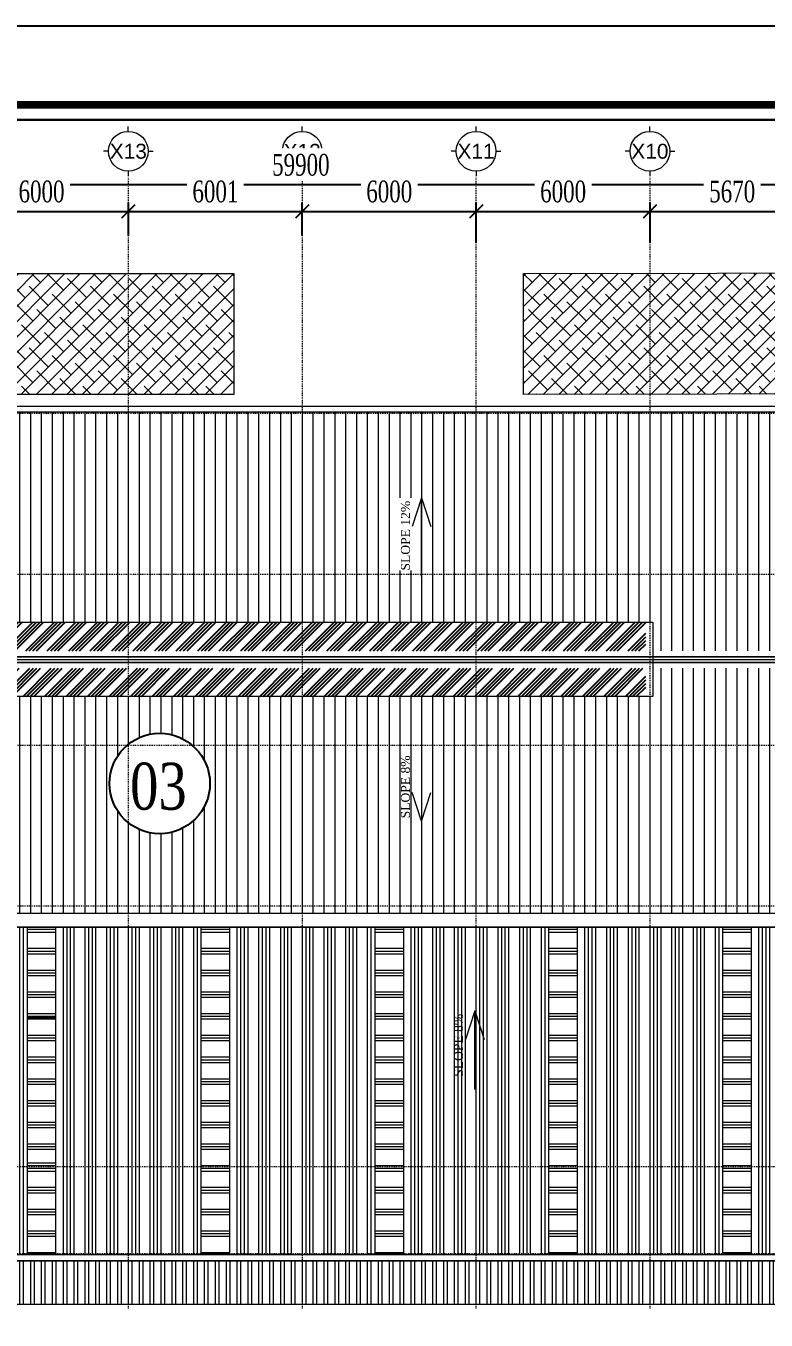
# Model space of a CAD drawing. Header units: inches. Extents: x 315041 to 662841, y -45540 to -35018.
# Drawn here: x 330947 to 331032.1, y -35781.1 to -35632.2 of the extents above; entities that cross this region are included whole.
import ezdxf
from ezdxf.enums import TextEntityAlignment as Align

# ---------------------------------------------------------------- set-up
doc = ezdxf.new("R2010")
doc.units = ezdxf.units.IN
doc.header["$MEASUREMENT"] = 0
for name, pattern in [('XRF-A-GRID LINE$0$CENTER', [50.8, 31.75, -6.35, 6.35, -6.35]), ('XRF-A-RF PLAN$0$ACAD_ISO02W100', [15, 12, -3]), ('XRF-A-RF PLAN$0$HIDDEN2', [0.1875, 0.125, -0.0625])]:
    doc.linetypes.add(name, pattern=pattern)
for name, color, linetype in [('2', 2, 'Continuous'), ('7', 7, 'Continuous'), ('BAO KHUNG', 31, 'Continuous'), ('CAUTAO', 7, 'Continuous'), ('XRF-A-RF PLAN$0$hidden', 2, 'XRF-A-RF PLAN$0$HIDDEN2'), ('XRF-A-RF PLAN$0$TL-Roof', 60, 'Continuous'), ('XRF-A-RF PLAN$0$TUONG', 2, 'Continuous')]:
    doc.layers.add(name, color=color, linetype=linetype)
for name, color, linetype, lineweight in [('XRF-A-GRID LINE$0$text', 2, 'Continuous', 20), ('XRF-A-GRID LINE$0$TL-AXIS', 252, 'Continuous', 15), ('XRF-A-GRID LINE$0$ZONES', 7, 'Continuous', 9), ('XRF-A-RF PLAN$0$TL- Brick wall', 132, 'Continuous', 15), ('XRF-A-RF PLAN$0$TL-layout', 140, 'Continuous', 15), ('XRF-A-RF PLAN$0$TL-Platform', 5, 'Continuous', 15), ('XRF-A-RF PLAN$0$TL-WWT', 142, 'Continuous', 15)]:
    doc.layers.add(name, color=color, linetype=linetype, lineweight=lineweight)
doc.layers.add('XRF-A-RF PLAN$0$00 - BORDER', color=7, linetype='Continuous', plot=False)
doc.styles.add('ST1', font='times.ttf', dxfattribs={"width": 0.7})
doc.styles.add('vntimeh.shx', font='vntimeh.shx', dxfattribs={"width": 0.8, "bigfont": 'bigfont.shx'})
doc.styles.add('XRF-A-GRID LINE$0$ARIALH', font='VHARIAL.TTF')
doc.styles.add('XRF-A-RF PLAN$0$VNH', font='VHAVAN.TTF', dxfattribs={"height": 150})
doc.dimstyles.new('300', dxfattribs={"dimtxt": 2.5, "dimasz": 1.5, "dimexe": 1, "dimexo": 0, "dimgap": 1, "dimtad": 1, "dimtoh": 1, "dimdec": 0, "dimlfac": 300, "dimzin": 0, "dimdsep": 46, "dimtxsty": 'ST1', "dimblk": 'OBLIQUE', "dimcen": 1, "dimdle": 1, "dimclrd": 8, "dimclre": 8, "dimclrt": 3, "dimadec": 0, "dimazin": 0, "dimtfac": 1, "dimtdec": 0, "dimtix": 1, "dimtofl": 0, "dimtmove": 1, "dimatfit": 3, "dimfxl": 0, "dimtfill": 1, "dimtolj": 1, "dimtzin": 0, "dimlwd": -1, "dimlwe": -1, "dimarcsym": 1})
pattern_1 = [(90, (340786.3139, -31431.4911), (-1.25, 2e-16), [])]
pattern_2 = [(0, (340786.3139, -31431.491), (0, 2.5), []), (0, (340786.3139, -31431.1786), (0, 2.5), []), (0, (340786.3139, -31430.866), (0, 2.5), [])]
pattern_3 = [(45, (340786.3139, -31431.4911), (-0.88388348, 0.88388348), []), (135, (340786.3139, -31431.4911), (-2.65165043, 0.88388348), [3.125, -1.875])]

# ---------------------------------------------------------------- blocks, each defined once
blk = doc.blocks.new('A$C75D82031')
at = {"layer": '2', "color": 157, "linetype": 'Continuous'}
blk.add_lwpolyline([(0, 420), (594, 420), (594, 0), (0, 0)], close=True, dxfattribs=at)
at = {"layer": '7', "color": 147, "linetype": 'Continuous'}
blk.add_lwpolyline([(12.33, 57.61), (581.67, 57.61), (581.67, 409.19), (12.33, 409.19)], close=True, dxfattribs=at)
at = {"layer": 'BAO KHUNG', "color": 167, "linetype": 'Continuous', "const_width": 0.871}
blk.add_lwpolyline([(10.59, 9.07), (583.41, 9.07), (583.41, 410.93), (10.59, 410.93)], close=True, dxfattribs=at)
blk = doc.blocks.new('XRF-A-GRID LINE$0$truc')
at = {"layer": 'XRF-A-GRID LINE$0$text', "color": 8}
for p, q in [((0, 4), (0, 5)), ((-4, 0), (-5, 0)), ((4, 0), (5, 0)), ((0, -4), (0, -5))]:
    blk.add_line(p, q, dxfattribs=at)
blk.add_circle((0, 0), 4, dxfattribs=at)
at = {"layer": 'XRF-A-GRID LINE$0$text', "color": 8, "style": 'XRF-A-GRID LINE$0$ARIALH'}
blk.add_attdef('TENTRUCDINHVI', text='', height=3, dxfattribs=at).set_placement((0, 0), align=Align.MIDDLE)
blk = doc.blocks.new('XRF-A-GRID LINE')
at = {"layer": 'XRF-A-GRID LINE$0$TL-AXIS', "linetype": 'XRF-A-GRID LINE$0$CENTER', "lineweight": 0, "ltscale": 0.01}
for p, q in [((-2948254, -1304492), (-2948254, -1265461)), ((-2942254, -1304492), (-2942254, -1265461)), ((-2936254, -1304492), (-2936254, -1265461)), ((-2930254, -1304492), (-2930254, -1265461)), ((-2983971, -1273596), (-2908067, -1273596)), ((-2983971, -1279146), (-2907862, -1279146)), ((-2983971, -1285046), (-2907862, -1285046)), ((-2983971, -1290596), (-2907862, -1290596)), ((-2984252, -1291336), (-2907851, -1291336)), ((-2984143, -1299596), (-2907802, -1299596)), ((-2984143, -1302596), (-2907848, -1302596))]:
    blk.add_line(p, q, dxfattribs=at)
ref = blk.add_blockref('XRF-A-GRID LINE$0$truc', (-2948259, -1264549), dxfattribs=dict(at, xscale=171.4285714291036, yscale=171.4285714291036, zscale=171.4285714291036, rotation=179.9999999999961))
ref.add_attrib('TENTRUCDINHVI', 'X13', dxfattribs={"layer": 'XRF-A-GRID LINE$0$ZONES', "height": 514.3, "style": 'XRF-A-GRID LINE$0$ARIALH'}).set_placement((-2948259, -1264549), align=Align.MIDDLE)
ref = blk.add_blockref('XRF-A-GRID LINE$0$truc', (-2942259, -1264549), dxfattribs=dict(at, xscale=171.4285714291036, yscale=171.4285714291036, zscale=171.4285714291036, rotation=179.9999999999961))
ref.add_attrib('TENTRUCDINHVI', 'X12', dxfattribs={"layer": 'XRF-A-GRID LINE$0$ZONES', "height": 514.3, "style": 'XRF-A-GRID LINE$0$ARIALH'}).set_placement((-2942259, -1264549), align=Align.MIDDLE)
ref = blk.add_blockref('XRF-A-GRID LINE$0$truc', (-2936259, -1264549), dxfattribs=dict(at, xscale=171.4285714291036, yscale=171.4285714291036, zscale=171.4285714291036, rotation=179.9999999999961))
ref.add_attrib('TENTRUCDINHVI', 'X11', dxfattribs={"layer": 'XRF-A-GRID LINE$0$ZONES', "height": 514.3, "style": 'XRF-A-GRID LINE$0$ARIALH'}).set_placement((-2936259, -1264549), align=Align.MIDDLE)
ref = blk.add_blockref('XRF-A-GRID LINE$0$truc', (-2930259, -1264549), dxfattribs=dict(at, xscale=171.4285714291036, yscale=171.4285714291036, zscale=171.4285714291036, rotation=179.9999999999961))
ref.add_attrib('TENTRUCDINHVI', 'X10', dxfattribs={"layer": 'XRF-A-GRID LINE$0$ZONES', "height": 514.3, "style": 'XRF-A-GRID LINE$0$ARIALH'}).set_placement((-2930259, -1264549), align=Align.MIDDLE)
blk = doc.blocks.new('_Oblique')
at = {"color": 0, "linetype": 'ByBlock', "lineweight": -2}
blk.add_line((-0.5, -0.5), (0.5, 0.5), dxfattribs=at)
blk = doc.blocks.new('*D94')
at = {"color": 8, "linetype": 'Continuous', "transparency": 16777216}
for p, q in [((330877.8, -35650.5), (331079.46, -35650.5)), ((330878.8, -35656.8), (330878.8, -35649.5)), ((331078.46, -35656.8), (331078.46, -35649.5))]:
    blk.add_line(p, q, dxfattribs=at)
at = {"layer": 'Defpoints', "color": 0, "transparency": 16777216}
for p in [(331078.46, -35650.5), (330878.8, -35656.8), (331078.46, -35656.8)]:
    blk.add_point(p, dxfattribs=at)
at = {"color": 8, "transparency": 16777216, "xscale": 1.5, "yscale": 1.5, "zscale": 1.5, "rotation": 180}
blk.add_blockref('_Oblique', (330878.8, -35650.5), dxfattribs=at)
at = {"color": 8, "transparency": 16777216, "xscale": 1.5, "yscale": 1.5, "zscale": 1.5}
blk.add_blockref('_Oblique', (331078.46, -35650.5), dxfattribs=at)
at = {"color": 3, "transparency": 16777216, "insert": (330978.63, -35648.23), "char_height": 2.5, "attachment_point": 5, "style": 'ST1', "bg_fill": 3, "box_fill_scale": 1.25, "bg_fill_color": 256, "bg_fill_true_color": 13158600, "bg_fill_transparency": 13972724}
blk.add_mtext('\\A1;59900', dxfattribs=at)
blk = doc.blocks.new('*D99')
at = {"color": 8, "linetype": 'Continuous', "transparency": 16777216}
for p, q in [((330938.8, -35656.94), (330938.8, -35652.57)), ((330958.8, -35656.35), (330958.8, -35652.57)), ((330937.8, -35653.57), (330959.8, -35653.57))]:
    blk.add_line(p, q, dxfattribs=at)
at = {"layer": 'Defpoints', "color": 0, "transparency": 16777216}
for p in [(330958.8, -35653.57), (330958.8, -35656.35), (330938.8, -35656.94)]:
    blk.add_point(p, dxfattribs=at)
at = {"color": 8, "transparency": 16777216, "xscale": 1.5, "yscale": 1.5, "zscale": 1.5, "rotation": 180}
blk.add_blockref('_Oblique', (330938.8, -35653.57), dxfattribs=at)
at = {"color": 8, "transparency": 16777216, "xscale": 1.5, "yscale": 1.5, "zscale": 1.5}
blk.add_blockref('_Oblique', (330958.8, -35653.57), dxfattribs=at)
at = {"color": 3, "transparency": 16777216, "insert": (330948.8, -35651.3), "char_height": 2.5, "attachment_point": 5, "style": 'ST1', "bg_fill": 3, "box_fill_scale": 1.25, "bg_fill_color": 256, "bg_fill_true_color": 13158600, "bg_fill_transparency": 1019152}
blk.add_mtext('\\A1;6000', dxfattribs=at)
blk = doc.blocks.new('*D100')
at = {"color": 8, "linetype": 'Continuous', "transparency": 16777216}
for p, q in [((330958.8, -35656.35), (330958.8, -35652.57)), ((330978.8, -35656.35), (330978.8, -35652.57)), ((330957.8, -35653.57), (330979.8, -35653.57))]:
    blk.add_line(p, q, dxfattribs=at)
at = {"layer": 'Defpoints', "color": 0, "transparency": 16777216}
for p in [(330978.8, -35653.57), (330958.8, -35656.35), (330978.8, -35656.35)]:
    blk.add_point(p, dxfattribs=at)
at = {"color": 8, "transparency": 16777216, "xscale": 1.5, "yscale": 1.5, "zscale": 1.5, "rotation": 180}
blk.add_blockref('_Oblique', (330958.8, -35653.57), dxfattribs=at)
at = {"color": 8, "transparency": 16777216, "xscale": 1.5, "yscale": 1.5, "zscale": 1.5}
blk.add_blockref('_Oblique', (330978.8, -35653.57), dxfattribs=at)
at = {"color": 3, "transparency": 16777216, "insert": (330968.8, -35651.3), "char_height": 2.5, "attachment_point": 5, "style": 'ST1', "bg_fill": 3, "box_fill_scale": 1.25, "bg_fill_color": 256, "bg_fill_true_color": 13158600, "bg_fill_transparency": 1019152}
blk.add_mtext('\\A1;6001', dxfattribs=at)
blk = doc.blocks.new('*D101')
at = {"color": 8, "linetype": 'Continuous', "transparency": 16777216}
for p, q in [((330978.8, -35656.35), (330978.8, -35652.57)), ((330998.8, -35657.14), (330998.8, -35652.57)), ((330977.8, -35653.57), (330999.8, -35653.57))]:
    blk.add_line(p, q, dxfattribs=at)
at = {"layer": 'Defpoints', "color": 0, "transparency": 16777216}
for p in [(330998.8, -35653.57), (330978.8, -35656.35), (330998.8, -35657.14)]:
    blk.add_point(p, dxfattribs=at)
at = {"color": 8, "transparency": 16777216, "xscale": 1.5, "yscale": 1.5, "zscale": 1.5, "rotation": 180}
blk.add_blockref('_Oblique', (330978.8, -35653.57), dxfattribs=at)
at = {"color": 8, "transparency": 16777216, "xscale": 1.5, "yscale": 1.5, "zscale": 1.5}
blk.add_blockref('_Oblique', (330998.8, -35653.57), dxfattribs=at)
at = {"color": 3, "transparency": 16777216, "insert": (330988.8, -35651.3), "char_height": 2.5, "attachment_point": 5, "style": 'ST1', "bg_fill": 3, "box_fill_scale": 1.25, "bg_fill_color": 256, "bg_fill_true_color": 13158600, "bg_fill_transparency": 16672888}
blk.add_mtext('\\A1;6000', dxfattribs=at)
blk = doc.blocks.new('*D102')
at = {"color": 8, "linetype": 'Continuous', "transparency": 16777216}
for p, q in [((330998.8, -35657.14), (330998.8, -35652.57)), ((331018.8, -35657.14), (331018.8, -35652.57)), ((330997.8, -35653.57), (331019.8, -35653.57))]:
    blk.add_line(p, q, dxfattribs=at)
at = {"layer": 'Defpoints', "color": 0, "transparency": 16777216}
for p in [(331018.8, -35653.57), (330998.8, -35657.14), (331018.8, -35657.14)]:
    blk.add_point(p, dxfattribs=at)
at = {"color": 8, "transparency": 16777216, "xscale": 1.5, "yscale": 1.5, "zscale": 1.5, "rotation": 180}
blk.add_blockref('_Oblique', (330998.8, -35653.57), dxfattribs=at)
at = {"color": 8, "transparency": 16777216, "xscale": 1.5, "yscale": 1.5, "zscale": 1.5}
blk.add_blockref('_Oblique', (331018.8, -35653.57), dxfattribs=at)
at = {"color": 3, "transparency": 16777216, "insert": (331008.8, -35651.3), "char_height": 2.5, "attachment_point": 5, "style": 'ST1', "bg_fill": 3, "box_fill_scale": 1.25, "bg_fill_color": 256, "bg_fill_true_color": 13158600, "bg_fill_transparency": 1019152}
blk.add_mtext('\\A1;6000', dxfattribs=at)
blk = doc.blocks.new('*D103')
at = {"color": 8, "linetype": 'Continuous', "transparency": 16777216}
for p, q in [((331018.8, -35657.14), (331018.8, -35652.57)), ((331037.7, -35657.14), (331037.7, -35652.57)), ((331017.8, -35653.57), (331038.7, -35653.57))]:
    blk.add_line(p, q, dxfattribs=at)
at = {"layer": 'Defpoints', "color": 0, "transparency": 16777216}
for p in [(331037.7, -35653.57), (331018.8, -35657.14), (331037.7, -35657.14)]:
    blk.add_point(p, dxfattribs=at)
at = {"color": 8, "transparency": 16777216, "xscale": 1.5, "yscale": 1.5, "zscale": 1.5, "rotation": 180}
blk.add_blockref('_Oblique', (331018.8, -35653.57), dxfattribs=at)
at = {"color": 8, "transparency": 16777216, "xscale": 1.5, "yscale": 1.5, "zscale": 1.5}
blk.add_blockref('_Oblique', (331037.7, -35653.57), dxfattribs=at)
at = {"color": 3, "transparency": 16777216, "insert": (331028.25, -35651.3), "char_height": 2.5, "attachment_point": 5, "style": 'ST1', "bg_fill": 3, "box_fill_scale": 1.25, "bg_fill_color": 256, "bg_fill_true_color": 13158600, "bg_fill_transparency": 16672888}
blk.add_mtext('\\A1;5670', dxfattribs=at)

msp = doc.modelspace()

# ---------------------------------------------------------------- hatches: boundary and pattern name
h = msp.add_hatch()
h.set_pattern_fill('ANSI34', color=256, scale=2.333333, style=0)
h.set_pattern_definition([(45, (327045.9113, -36454.6957), (-1.2374369, 1.2374369), []), (45, (327046.3238, -36454.6957), (-1.2374369, 1.2374369), []), (45, (327046.7363, -36454.6957), (-1.2374369, 1.2374369), []), (45, (327047.1488, -36454.6957), (-1.2374369, 1.2374369), [])])
h.paths.add_polyline_path([(330918.7973, -35700.8442), (330899.2973, -35700.8442), (330899.2973, -35704.1442), (330918.7973, -35704.1442)])
h.paths.add_polyline_path([(330938.7973, -35700.8442), (330918.7973, -35700.8442), (330918.7973, -35704.1442), (330938.7973, -35704.1442)])
h.paths.add_polyline_path([(330958.7973, -35700.8442), (330938.7973, -35700.8442), (330938.7973, -35704.1442), (330958.7973, -35704.1442)])
h.paths.add_polyline_path([(330978.7973, -35700.8442), (330958.7973, -35700.8442), (330958.7973, -35704.1442), (330978.7973, -35704.1442)])
h.paths.add_polyline_path([(330998.7973, -35700.8442), (330978.7973, -35700.8442), (330978.7973, -35704.1442), (330998.7973, -35704.1442)])
h.paths.add_polyline_path([(331018.2973, -35700.8442), (330998.7973, -35700.8442), (330998.7973, -35704.1442), (331018.2973, -35704.1442)])
h.paths.add_polyline_path([(331018.2973, -35706.1442), (330998.7973, -35706.1442), (330998.7973, -35709.4014), (331018.2973, -35709.4014)])
h.paths.add_polyline_path([(330998.7973, -35706.1442), (330978.7973, -35706.1442), (330978.7973, -35709.4014), (330998.7973, -35709.4014)])
h.paths.add_polyline_path([(330978.7973, -35706.1442), (330958.7973, -35706.1442), (330958.7973, -35709.4014), (330978.7973, -35709.4014)])
h.paths.add_polyline_path([(330958.7973, -35706.1442), (330938.7973, -35706.1442), (330938.7973, -35709.4014), (330958.7973, -35709.4014)])
h.paths.add_polyline_path([(330938.7973, -35706.1442), (330918.7973, -35706.1442), (330918.7973, -35709.4014), (330938.7973, -35709.4014)])
h.paths.add_polyline_path([(330918.7973, -35706.1442), (330899.2973, -35706.1442), (330899.2973, -35709.4014), (330918.7973, -35709.4014)])
at = {"layer": 'XRF-A-RF PLAN$0$TL-Platform', "lineweight": 0, "ltscale": 1e-09}
h = msp.add_hatch(dxfattribs=at)
h.set_pattern_fill('ANSI38', color=256, scale=10)
h.set_pattern_definition(pattern_3)
h.paths.add_polyline_path([(330904.2587, -35660.7282), (330970.9257, -35660.7282), (330970.9257, -35674.6448), (330904.2587, -35674.6448)])
h = msp.add_hatch(dxfattribs=at)
h.set_pattern_fill('ANSI38', color=256, scale=10)
h.set_pattern_definition(pattern_3)
h.paths.add_polyline_path([(331004.2587, -35660.7282), (331070.9239, -35660.609), (331070.9239, -35674.5257), (331004.2587, -35674.6448)])
at = {"layer": 'XRF-A-RF PLAN$0$TL-Roof', "lineweight": 0, "ltscale": 1e-09, "transparency": 33554559}
h = msp.add_hatch(dxfattribs=at)
h.set_pattern_fill('ANSI31', color=8, scale=10, angle=45)
h.set_pattern_definition(pattern_1)
h.paths.add_polyline_path([(331050.0859, -35694.8837), (331050.0859, -35686.5256), (331047.6091, -35686.5256), (331047.6091, -35694.8837)], flags=16)
h.paths.add_polyline_path([(330991.7775, -35694.8837), (330991.7775, -35686.5256), (330989.3007, -35686.5256), (330989.3007, -35694.8837)], flags=16)
h.paths.add_polyline_path([(330933.4691, -35694.8837), (330933.4691, -35686.5256), (330930.9923, -35686.5256), (330930.9923, -35694.8837)], flags=16)
h.paths.add_polyline_path([(331019.0307, -35704.1442), (331078.4639, -35704.1442), (331078.4639, -35676.6442), (330878.6307, -35676.6442), (330878.6307, -35704.8108), (330878.6974, -35704.8108), (330878.6974, -35704.1442), (330898.364, -35704.1442), (330898.364, -35700.8442), (331019.0307, -35700.8442)])
h = msp.add_hatch(dxfattribs=at)
h.set_pattern_fill('ANSI31', color=8, scale=10, angle=45)
h.set_pattern_definition(pattern_1)
h.paths.add_polyline_path([(330991.7775, -35723.765), (330991.7775, -35715.4069), (330989.3007, -35715.4069), (330989.3007, -35723.765)], flags=24)
h.paths.add_polyline_path([(331050.0859, -35723.765), (331050.0859, -35715.4069), (331047.6091, -35715.4069), (331047.6091, -35723.765)], flags=24)
h.paths.add_polyline_path([(330933.4691, -35723.765), (330933.4691, -35715.4069), (330930.9923, -35715.4069), (330930.9923, -35723.765)], flags=24)
edge = h.paths.add_edge_path()
edge.add_arc((330962.3958, -35719.4032), 5.7764, 0, 360)
h.paths.add_polyline_path([(331078.4644, -35734.3108), (331078.4644, -35706.1442), (331019.1306, -35706.1442), (331019.1306, -35709.4014), (330898.464, -35709.4014), (330898.464, -35706.1442), (330878.6974, -35706.1442), (330878.6974, -35734.3108)])
at = {"layer": 'XRF-A-RF PLAN$0$TL-Roof', "lineweight": 0, "ltscale": 1e-09, "transparency": 33554687}
h = msp.add_hatch(dxfattribs=at)
h.set_pattern_fill('ANSI34', color=8, scale=3.333333, angle=45)
h.set_pattern_definition([(90, (340786.3139, -31431.491), (-2.5, 0), []), (90, (340786.7305, -31431.0744), (-2.5, 0), []), (90, (340787.1472, -31430.6578), (-2.5, 0), []), (90, (340787.5639, -31430.241), (-2.5, 0), [])])
h.paths.add_polyline_path([(330890.464, -35735.9442), (330887.1307, -35735.9442), (330887.1307, -35773.4775), (330890.464, -35773.4775)])
h.paths.add_polyline_path([(330910.464, -35735.9442), (330907.1307, -35735.9442), (330907.1307, -35773.6449), (330910.464, -35773.6449)])
h.paths.add_polyline_path([(330930.464, -35735.9442), (330927.1307, -35735.9442), (330927.1307, -35773.6449), (330930.464, -35773.6449)], flags=16)
h.paths.add_polyline_path([(330950.464, -35735.9442), (330947.1307, -35735.9442), (330947.1307, -35773.6449), (330950.464, -35773.6449)])
h.paths.add_polyline_path([(330970.4624, -35735.9442), (330967.129, -35735.9442), (330967.129, -35773.6449), (330970.4624, -35773.6449)])
h.paths.add_polyline_path([(330990.464, -35735.9442), (330987.1307, -35735.9442), (330987.1307, -35773.6449), (330990.464, -35773.6449)])
h.paths.add_polyline_path([(331010.464, -35735.9442), (331007.1307, -35735.9442), (331007.1307, -35773.6449), (331010.464, -35773.6449)])
h.paths.add_polyline_path([(331030.464, -35735.9442), (331027.1307, -35735.9442), (331027.1307, -35773.6449), (331030.464, -35773.6449)], flags=16)
h.paths.add_polyline_path([(331051.2957, -35735.9442), (331047.9624, -35735.9442), (331047.9625, -35763.6448), (331051.2959, -35763.6448)])
h.paths.add_polyline_path([(331072.1307, -35735.9442), (331068.7974, -35735.9442), (331068.7974, -35763.4766), (331072.1307, -35763.4766)])
h.paths.add_polyline_path([(330899.3912, -35753.9068), (330899.3912, -35745.5486), (330896.9144, -35745.5486), (330896.9144, -35753.9068)], flags=16)
h.paths.add_polyline_path([(331078.4644, -35763.6444), (331078.4644, -35735.9442), (330878.6307, -35735.9442), (330878.6307, -35773.6449), (331041.0973, -35773.6449), (331041.0974, -35763.645)])
at = {"layer": 'XRF-A-RF PLAN$0$TL-Roof', "lineweight": 0, "ltscale": 1e-09, "transparency": 33554559}
h = msp.add_hatch(dxfattribs=at)
h.set_pattern_fill('PLAST', color=256, scale=10)
h.set_pattern_definition([(0, (340826.3139, -31431.491), (0, 2.5), []), (0, (340826.3139, -31431.1786), (0, 2.5), []), (0, (340826.3139, -31430.866), (0, 2.5), [])])
h.paths.add_polyline_path([(330950.464, -35735.9442), (330947.1307, -35735.9442), (330947.1307, -35773.4775), (330950.464, -35773.4775)])
h = msp.add_hatch(dxfattribs=at)
h.set_pattern_fill('PLAST', color=256, scale=10)
h.set_pattern_definition([(0, (340846.3122, -31431.491), (0, 2.5), []), (0, (340846.3122, -31431.1786), (0, 2.5), []), (0, (340846.3122, -31430.866), (0, 2.5), [])])
h.paths.add_polyline_path([(330970.4624, -35735.9442), (330967.129, -35735.9442), (330967.129, -35773.4775), (330970.4624, -35773.4775)])
h = msp.add_hatch(dxfattribs=at)
h.set_pattern_fill('PLAST', color=256, scale=10)
h.set_pattern_definition([(0, (340866.3139, -31431.491), (0, 2.5), []), (0, (340866.3139, -31431.1786), (0, 2.5), []), (0, (340866.3139, -31430.866), (0, 2.5), [])])
h.paths.add_polyline_path([(330990.464, -35735.9442), (330987.1307, -35735.9442), (330987.1307, -35773.4775), (330990.464, -35773.4775)])
h = msp.add_hatch(dxfattribs=at)
h.set_pattern_fill('PLAST', color=256, scale=10)
h.set_pattern_definition([(0, (340886.3139, -31431.491), (0, 2.5), []), (0, (340886.3139, -31431.1786), (0, 2.5), []), (0, (340886.3139, -31430.866), (0, 2.5), [])])
h.paths.add_polyline_path([(331010.464, -35735.9442), (331007.1307, -35735.9442), (331007.1307, -35773.4775), (331010.464, -35773.4775)])
h = msp.add_hatch(dxfattribs=at)
h.set_pattern_fill('PLAST', color=256, scale=10)
h.set_pattern_definition([(0, (340906.3139, -31431.491), (0, 2.5), []), (0, (340906.3139, -31431.1786), (0, 2.5), []), (0, (340906.3139, -31430.866), (0, 2.5), [])])
h.paths.add_polyline_path([(331030.464, -35735.9442), (331027.1307, -35735.9442), (331027.1307, -35773.4775), (331030.464, -35773.4775)])
h = msp.add_hatch(dxfattribs=at)
h.set_pattern_fill('PLAST', color=256, scale=10)
h.set_pattern_definition(pattern_2)
h.paths.add_polyline_path([(330950.464, -35746.3775), (330947.1307, -35746.3775), (330947.1307, -35763.0442), (330950.464, -35763.0442)])
h = msp.add_hatch(dxfattribs=at)
h.set_pattern_fill('PLAST', color=256, scale=10)
h.set_pattern_definition(pattern_2)
h.paths.add_polyline_path([(330970.4624, -35746.3775), (330967.129, -35746.3775), (330967.129, -35763.0442), (330970.4624, -35763.0442)])
h = msp.add_hatch(dxfattribs=at)
h.set_pattern_fill('PLAST', color=256, scale=10)
h.set_pattern_definition(pattern_2)
h.paths.add_polyline_path([(330990.464, -35746.3775), (330987.1307, -35746.3775), (330987.1307, -35773.6449), (330990.464, -35773.6449)])
h = msp.add_hatch(dxfattribs=at)
h.set_pattern_fill('PLAST', color=256, scale=10)
h.set_pattern_definition(pattern_2)
h.paths.add_polyline_path([(331010.464, -35746.3775), (331007.1307, -35746.3775), (331007.1307, -35763.0442), (331010.464, -35763.0442)])
h = msp.add_hatch(dxfattribs=at)
h.set_pattern_fill('PLAST', color=256, scale=10)
h.set_pattern_definition(pattern_2)
h.paths.add_polyline_path([(331030.464, -35746.3775), (331027.1307, -35746.3775), (331027.1307, -35763.0442), (331030.464, -35763.0442)])
at = {"layer": 'XRF-A-RF PLAN$0$TL-Roof', "lineweight": 0, "ltscale": 1e-09, "transparency": 33554687}
h = msp.add_hatch(dxfattribs=at)
h.set_pattern_fill('ANSI32', color=256, scale=3.333333, angle=45)
h.set_pattern_definition([(90, (340786.3139, -31431.4911), (-1.25, 0), []), (90, (340786.7305, -31431.0744), (-1.25, 0), [])])
h.paths.add_polyline_path([(331046.764, -35769.3116), (331108.6192, -35769.3108), (331108.6192, -35764.3108), (331085.0082, -35764.3108), (331041.7641, -35764.3117), (331041.7641, -35774.3116), (330888.8641, -35774.3116), (330888.8641, -35779.3116), (331046.764, -35779.3116)])

# ---------------------------------------------------------------- linework, layer by layer
at = {"layer": 'CAUTAO', "color": 1, "true_color": 0xfa051e}
msp.add_circle((330962.3958, -35719.4032), 5.7764, dxfattribs=at)
at = {"layer": 'XRF-A-RF PLAN$0$00 - BORDER', "lineweight": 0, "ltscale": 1e-09}
msp.add_lwpolyline([(331078.7177, -35763.6441), (331041.0974, -35763.645), (331041.0973, -35773.6449), (330878.6307, -35773.6449), (330878.6307, -35764.3108)], dxfattribs=at)
at = {"layer": 'XRF-A-RF PLAN$0$hidden', "lineweight": 0, "ltscale": 1e-09}
for p, q in [((330878.6307, -35734.3108), (331078.4644, -35734.3108)), ((330878.6307, -35735.9442), (331078.4644, -35735.9442))]:
    msp.add_line(p, q, dxfattribs=at)
at = {"layer": 'XRF-A-RF PLAN$0$TL- Brick wall', "lineweight": 0, "ltscale": 1e-09}
msp.add_line((330877.9641, -35675.9775), (331078.4644, -35675.9775), dxfattribs=at)
at = {"layer": 'XRF-A-RF PLAN$0$TL-layout', "lineweight": 0, "ltscale": 1e-09}
msp.add_line((330877.964, -35705.1442), (331079.131, -35705.1442), dxfattribs=at)
at = {"layer": 'XRF-A-RF PLAN$0$TL-Platform', "lineweight": 0, "ltscale": 1e-09}
for points in [[(330904.2587, -35660.7282), (330970.9257, -35660.7282), (330970.9257, -35674.6448), (330904.2587, -35674.6448)], [(331004.2587, -35660.7282), (331070.9239, -35660.609), (331070.9239, -35674.5257), (331004.2587, -35674.6448)]]:
    msp.add_lwpolyline(points, close=True, dxfattribs=at)
at = {"layer": 'XRF-A-RF PLAN$0$TL-Roof', "lineweight": 0, "ltscale": 1e-09}
for p, q in [((330992.5195, -35686.5379), (330991.4489, -35689.8421)), ((330992.5195, -35695.571), (330992.5195, -35686.5379)), ((330992.5195, -35686.5379), (330993.5901, -35689.8421)), ((330992.5195, -35714.7173), (330992.5195, -35723.7505)), ((330992.5195, -35723.7505), (330991.4489, -35720.4462)), ((330992.5195, -35723.7505), (330993.5901, -35720.4462)), ((330998.6296, -35745.5609), (330997.559, -35748.8651)), ((330998.6296, -35754.5941), (330998.6296, -35745.5609)), ((330998.6296, -35745.5609), (330999.7001, -35748.8651))]:
    msp.add_line(p, q, dxfattribs=at)
for points in [[(330878.6307, -35676.6442), (331078.4644, -35676.6442), (331078.4644, -35704.8108), (330878.6307, -35704.8108)], [(330898.464, -35700.8442), (331019.1306, -35700.8442), (331019.1306, -35709.4014), (330898.464, -35709.4014)], [(331078.4644, -35705.4775), (330878.6974, -35705.4775), (330878.6974, -35734.3108), (331078.4644, -35734.3108)], [(330950.464, -35735.9442), (330947.1307, -35735.9442), (330947.1307, -35773.4775), (330950.464, -35773.4775)], [(330970.4624, -35735.9442), (330967.129, -35735.9442), (330967.129, -35773.4775), (330970.4624, -35773.4775)], [(330990.464, -35735.9442), (330987.1307, -35735.9442), (330987.1307, -35773.4775), (330990.464, -35773.4775)], [(331010.464, -35735.9442), (331007.1307, -35735.9442), (331007.1307, -35773.4775), (331010.464, -35773.4775)], [(331030.464, -35735.9442), (331027.1307, -35735.9442), (331027.1307, -35773.4775), (331030.464, -35773.4775)], [(330950.464, -35746.3775), (330947.1307, -35746.3775), (330947.1307, -35763.0442), (330950.464, -35763.0442)]]:
    msp.add_lwpolyline(points, close=True, dxfattribs=at)
for points in [[(330878.6307, -35704.8108), (331078.4644, -35704.8108)], [(330878.6307, -35705.4775), (331078.4644, -35705.4775)], [(331078.4644, -35735.9442), (330878.6307, -35735.9442)], [(331078.4644, -35763.6441), (331078.4644, -35735.9442), (330878.6307, -35735.9442)]]:
    msp.add_lwpolyline(points, dxfattribs=at)
at = {"layer": 'XRF-A-RF PLAN$0$TL-Roof', "lineweight": 0, "ltscale": 1e-09, "transparency": 33554559}
msp.add_lwpolyline([(331078.4644, -35735.9442), (331078.4644, -35763.6441), (331041.0974, -35763.645), (331041.0973, -35773.6449), (330878.6307, -35773.6449), (330878.6307, -35735.9442)], close=True, dxfattribs=at)
msp.add_lwpolyline([(331078.7177, -35764.3108), (331041.7641, -35764.3117), (331041.764, -35774.3116), (330877.9641, -35774.3116), (330877.9641, -35764.3108)], dxfattribs=at)
at = {"layer": 'XRF-A-RF PLAN$0$TL-WWT', "lineweight": 0, "ltscale": 1e-09}
msp.add_lwpolyline([(331046.764, -35769.3116), (331108.6192, -35769.3108), (331108.6192, -35764.3108), (331085.0082, -35764.3108), (331041.7641, -35764.3117), (331041.7641, -35774.3116), (330888.8641, -35774.3116), (330888.8641, -35779.3116), (331046.764, -35779.3116)], close=True, dxfattribs=at)
at = {"layer": 'XRF-A-RF PLAN$0$TUONG', "lineweight": 0, "ltscale": 1e-09}
msp.add_line((330889.3641, -35774.3107), (331041.7641, -35774.3116), dxfattribs=at)

# ---------------------------------------------------------------- block references
at = {"color": 1}
msp.add_blockref('A$C75D82031', (330797.4424, -36052.2326), dxfattribs=at)
at = {"color": 8, "xscale": 0.003333333334012423, "yscale": 0.003333333334012423, "zscale": 0.003333333334012423}
msp.add_blockref('XRF-A-GRID LINE', (340786.3139, -31431.4911), dxfattribs=at)

# ---------------------------------------------------------------- texts
at = {"linetype": 'XRF-A-RF PLAN$0$ACAD_ISO02W100', "char_height": 1.033361, "width": 50.02323, "rotation": 90, "style": 'XRF-A-RF PLAN$0$VNH'}
for s, insert, attachment_point in [('{\\f.VnTimeH|b0|i0|c0|p34;slope 12%}', (330990.1416, -35686.877), 3), ('{\\f.VnTimeH|b0|i0|c0|p34;slope 8%}', (330990.1416, -35723.4113), 1), ('{\\f.VnTimeH|b0|i0|c0|p34;slope 8%}', (330996.2517, -35745.9001), 3)]:
    msp.add_mtext(s, dxfattribs=dict(at, insert=insert, attachment_point=attachment_point))
at = {"layer": 'CAUTAO', "color": 1, "true_color": 0xfa051e, "insert": (330962.2464, -35719.7515), "char_height": 5.4, "attachment_point": 5, "style": 'vntimeh.shx'}
msp.add_mtext('\\A1;03', dxfattribs=at)

# ---------------------------------------------------------------- next in the draw order: dimensions: what is measured, and where the dimension line sits
at = {"color": 8}
dim = msp.add_linear_dim(base=(331078.4639, -35650.5019), p1=(330878.7974, -35656.8029), p2=(331078.4639, -35656.8029), dimstyle='300', dxfattribs=at)
dim.commit()
dim.dimension.update_dxf_attribs({"geometry": '*D94', "text_midpoint": (330978.6306, -35648.2267)})

# ---------------------------------------------------------------- next in the draw order: dimensions: what is measured, and where the dimension line sits
dim = msp.add_linear_dim(base=(330958.799, -35653.5736), p1=(330938.799, -35656.9438), p2=(330958.799, -35656.3509), dimstyle='300', dxfattribs=at)
dim.commit()
dim.dimension.update_dxf_attribs({"geometry": '*D99', "text_midpoint": (330948.799, -35651.302)})

# ---------------------------------------------------------------- next in the draw order: dimensions: what is measured, and where the dimension line sits
dim = msp.add_linear_dim(base=(330978.800634, -35653.573588), p1=(330958.798967, -35656.350923), p2=(330978.800634, -35656.350923), dimstyle='300', dxfattribs=at)
dim.commit()
dim.dimension.update_dxf_attribs({"geometry": '*D100', "text_midpoint": (330968.7998, -35651.301959)})

# ---------------------------------------------------------------- next in the draw order: dimensions: what is measured, and where the dimension line sits
dim = msp.add_linear_dim(base=(330998.8006, -35653.5736), p1=(330978.8006, -35656.3509), p2=(330998.8006, -35657.1415), dimstyle='300', dxfattribs=at)
dim.commit()
dim.dimension.update_dxf_attribs({"geometry": '*D101', "text_midpoint": (330988.8006, -35651.302)})

# ---------------------------------------------------------------- next in the draw order: dimensions: what is measured, and where the dimension line sits
dim = msp.add_linear_dim(base=(331018.8006, -35653.5736), p1=(330998.8006, -35657.1415), p2=(331018.8006, -35657.1415), dimstyle='300', dxfattribs=at)
dim.commit()
dim.dimension.update_dxf_attribs({"geometry": '*D102', "text_midpoint": (331008.8006, -35651.302)})

# ---------------------------------------------------------------- next in the draw order: dimensions: what is measured, and where the dimension line sits
dim = msp.add_linear_dim(base=(331037.7007, -35653.5736), p1=(331018.8006, -35657.1415), p2=(331037.7007, -35657.1415), dimstyle='300', dxfattribs=at)
dim.commit()
dim.dimension.update_dxf_attribs({"geometry": '*D103', "text_midpoint": (331028.2507, -35651.2984)})

# ---------------------------------------------------------------- next in the draw order: linework, layer by layer
msp.add_lwpolyline([(330809.7734, -35643.0427), (331379.1113, -35643.0427), (331379.1113, -35994.6225), (330809.7734, -35994.6225)], close=True, dxfattribs=at)

doc.saveas('drawing.dxf')
